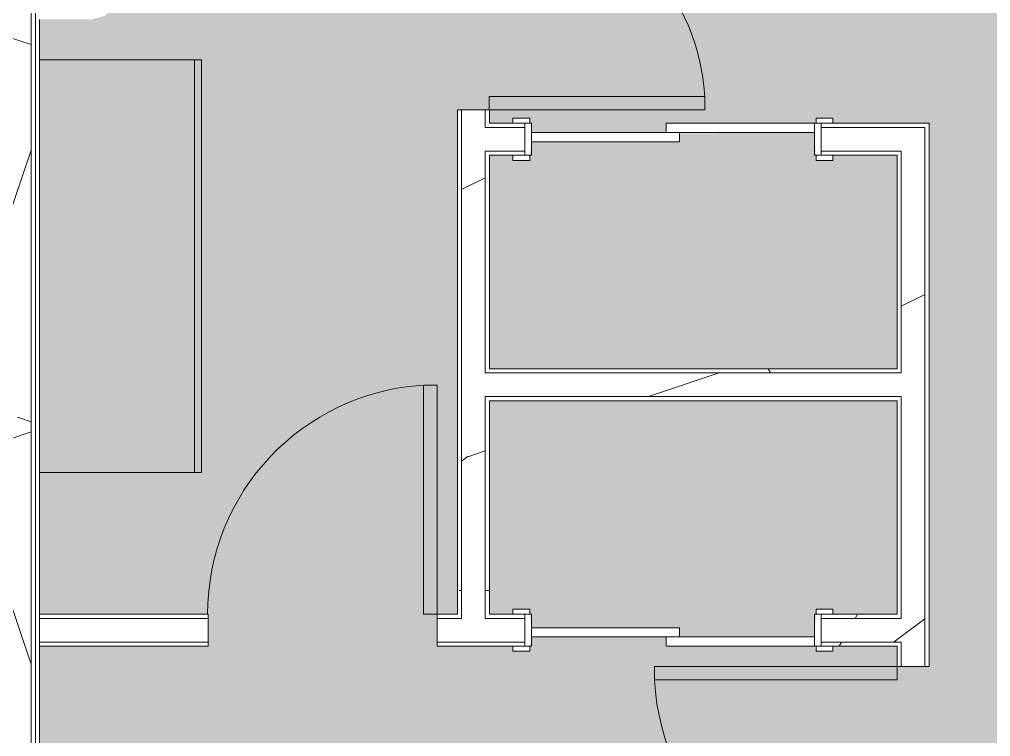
# Model space of a CAD drawing. Header units: inches. Extents: x -9418 to 110693, y 8585 to 209374.
# Drawn here: x -3425.1 to -3281, y 10154.5 to 10260.9 of the extents above; entities that cross this region are included whole.
import ezdxf

# ---------------------------------------------------------------- set-up
doc = ezdxf.new("R2010")
doc.units = ezdxf.units.IN
doc.header["$MEASUREMENT"] = 0
for name, color, linetype, lineweight in [('0-1', 7, 'Continuous', 5), ('0-3', 7, 'Continuous', 9), ('A-AREA-PATT-3', 41, 'Continuous', 9), ('A-DOOR-1', 7, 'Continuous', 9), ('A-DOOR-FRAM-1', 7, 'Continuous', 9), ('A-WALL', 113, 'Continuous', 9), ('A-WALL-2', 10, 'Continuous', 15), ('A-WALL-3', 7, 'Continuous', 9), ('A-WALL-PATT-1', 7, 'Continuous', 9), ('A-WALL-PATT-2', 8, 'Continuous', 9), ('A-WALL-PATT-3', 111, 'Continuous', 9), ('I-WALL-1', 2, 'Continuous', 15), ('Q-CASE-1', 9, 'Continuous', 9), ('Q-CASE-2', 10, 'Continuous', 15), ('Q-CASE-3', 7, 'Continuous', 9)]:
    doc.layers.add(name, color=color, linetype=linetype, lineweight=lineweight)
pattern_1 = [(216.87, (39.984, 99.96), (299.879643, 199.920536), [49.98, -449.82]), (206.565, (99.96, 69.97), (-99.95948, -99.9602), [111.759, -111.759]), (198.435, (99.96, 19.992), (-199.92005, -99.96009), [63.22, -252.881])]
pattern_2 = [(0, (0, 0), (192, 48), [7.92, -136.08, 7.92, -136.08, -768]), (0, (0, 0), (192, 48), [-288, 7.92, -280.08, 7.92, -136.08, -336]), (0, (0, 0), (192, 48), [-720, 7.92, -88.08, 7.92, -232.08]), (120, (72, 24), (-137.56922, 142.27688), [7.92, -136.08, 7.92, -136.08, -768]), (120, (72, 24), (-137.56922, 142.27688), [-288, 7.92, -280.08, 7.92, -136.08, -336]), (120, (72, 24), (-137.56922, 142.27688), [-720, 7.92, -88.08, 7.92, -232.08]), (240, (96, 120), (-54.43078, -190.27688), [7.92, -136.08, 7.92, -136.08, -768]), (240, (96, 120), (-54.43078, -190.27688), [-288, 7.92, -280.08, 7.92, -136.08, -336]), (240, (96, 120), (-54.43078, -190.27688), [-720, 7.92, -88.08, 7.92, -232.08])]

# ---------------------------------------------------------------- blocks, each defined once
blk = doc.blocks.new('Single-Flush - 32_ x 84_-1372862-SITE PLAN - TOPO WITH IMAGERY')
at = {"layer": 'A-DOOR-1'}
for p, q in [((14, 2.37), (14, 34.38)), ((16, 34.38), (14, 34.38)), ((16, 2.37), (16, 34.38)), ((16, 2.37), (14, 2.37))]:
    blk.add_line(p, q, dxfattribs=at)
blk.add_arc((16, 2.37), 32.07, 93.5759, 180, dxfattribs=at)
blk = doc.blocks.new('Single-Flush - 36_ x 84_-1372839-SITE PLAN - TOPO WITH IMAGERY')
at = {"layer": 'A-DOOR-1'}
for p, q in [((16, 2.37), (16, 38.39)), ((18, 38.39), (16, 38.39)), ((18, 2.37), (18, 38.39)), ((18, 2.37), (16, 2.37))]:
    blk.add_line(p, q, dxfattribs=at)
blk.add_arc((18, 2.37), 36.07, 93.1789, 180, dxfattribs=at)
blk = doc.blocks.new('Single-Flush - 34_ x 84_-1372840-SITE PLAN - TOPO WITH IMAGERY')
at = {"layer": 'A-DOOR-1'}
for p, q in [((15, 2.37), (15, 36.38)), ((17, 36.38), (15, 36.38)), ((17, 2.37), (17, 36.38)), ((17, 2.37), (15, 2.37))]:
    blk.add_line(p, q, dxfattribs=at)
blk.add_arc((17, 2.37), 34.07, 93.3657, 180, dxfattribs=at)
blk = doc.blocks.new('FOLDING_SLIDING CLOSET - 42_ x 80_-1372874-SITE PLAN - TOPO WITH IMAGERY')
at = {"layer": 'A-DOOR-1'}
for p, q in [((-21.25, 3), (-23.75, 3)), ((-23.75, 3), (-23.75, 2.25)), ((-21.25, 2.25), (-21.25, 3)), ((23.75, 3), (21.25, 3)), ((21.25, 3), (21.25, 2.25)), ((23.75, 2.25), (23.75, 3)), ((-23.75, 2.25), (-21.25, 2.25)), ((1, 2.25), (-21, 2.25)), ((-21, 2.25), (-21, 0.87)), ((1, 0.87), (1, 2.25)), ((21.25, 2.25), (23.75, 2.25)), ((-21, 0.87), (1, 0.87)), ((21, 0.87), (-1, 0.87)), ((-1, 0.87), (-1, -0.5)), ((21, -0.5), (21, 0.87)), ((-1, -0.5), (21, -0.5)), ((-21.25, -2.5), (-23.75, -2.5)), ((-23.75, -2.5), (-23.75, -3.25)), ((-21.25, -3.25), (-21.25, -2.5)), ((23.75, -2.5), (21.25, -2.5)), ((21.25, -2.5), (21.25, -3.25)), ((23.75, -3.25), (23.75, -2.5)), ((-23.75, -3.25), (-21.25, -3.25)), ((21.25, -3.25), (23.75, -3.25))]:
    blk.add_line(p, q, dxfattribs=at)
at = {"layer": 'A-DOOR-FRAM-1'}
for p, q in [((-21, 2.25), (-22, 2.25)), ((-22, 2.25), (-22, -2.5)), ((-21, -2.5), (-21, 2.25)), ((21, 2.25), (21, -2.5)), ((22, 2.25), (21, 2.25)), ((22, -2.5), (22, 2.25)), ((-22, -2.5), (-21, -2.5)), ((21, -2.5), (22, -2.5))]:
    blk.add_line(p, q, dxfattribs=at)
blk = doc.blocks.new('OD_CW_Base Cabinet - OD_CW_Base Cabinet-1372836-SITE PLAN - TOPO WITH IMAGERY')
at = {"layer": 'Q-CASE-1'}
for points in [[(61.99, 21.96), (61.99, 24), (0.74, 24), (0.74, 1), (61.99, 1)], [(61.99, 1), (0.74, 1), (0.74, 0), (61.99, 0)]]:
    blk.add_hatch(color=256, dxfattribs=at).paths.add_polyline_path(points, flags=0)
at = {"layer": 'Q-CASE-2'}
for p, q in [((61.99, 24), (0.74, 24)), ((0.74, 24), (0.74, 0)), ((61.99, 0), (61.99, 24)), ((0.74, 0), (61.99, 0))]:
    blk.add_line(p, q, dxfattribs=at)
at = {"layer": 'Q-CASE-3'}
for p, q in [((0.74, 1), (0.74, 24)), ((0.74, 24), (61.99, 24)), ((61.99, 24), (61.99, 1)), ((0.74, 0), (0.74, 1)), ((0.74, 1), (61.99, 1)), ((61.99, 1), (0.74, 1)), ((61.99, 0), (0.74, 0)), ((61.99, 1), (61.99, 0))]:
    blk.add_line(p, q, dxfattribs=at)
blk = doc.blocks.new('FOLDING_SLIDING CLOSET - 42_ x 80_-1372875-SITE PLAN - TOPO WITH IMAGERY')
at = {"layer": 'A-DOOR-1'}
for p, q in [((-23.75, 3.25), (-21.25, 3.25)), ((-23.75, 2.5), (-23.75, 3.25)), ((-21.25, 3.25), (-21.25, 2.5)), ((21.25, 3.25), (23.75, 3.25)), ((21.25, 2.5), (21.25, 3.25)), ((23.75, 3.25), (23.75, 2.5)), ((-21.25, 2.5), (-23.75, 2.5)), ((23.75, 2.5), (21.25, 2.5)), ((-1, 0.5), (21, 0.5)), ((-1, -0.88), (-1, 0.5)), ((21, 0.5), (21, -0.88)), ((-21, -0.88), (1, -0.88)), ((-21, -2.25), (-21, -0.88)), ((21, -0.88), (-1, -0.88)), ((1, -0.88), (1, -2.25)), ((-23.75, -2.25), (-21.25, -2.25)), ((-23.75, -3), (-23.75, -2.25)), ((-21.25, -2.25), (-21.25, -3)), ((1, -2.25), (-21, -2.25)), ((21.25, -2.25), (23.75, -2.25)), ((21.25, -3), (21.25, -2.25)), ((23.75, -2.25), (23.75, -3)), ((-21.25, -3), (-23.75, -3)), ((23.75, -3), (21.25, -3))]:
    blk.add_line(p, q, dxfattribs=at)
at = {"layer": 'A-DOOR-FRAM-1'}
for p, q in [((-22, 2.5), (-21, 2.5)), ((-22, -2.25), (-22, 2.5)), ((-21, 2.5), (-21, -2.25)), ((21, 2.5), (22, 2.5)), ((21, -2.25), (21, 2.5)), ((22, 2.5), (22, -2.25)), ((-21, -2.25), (-22, -2.25)), ((22, -2.25), (21, -2.25))]:
    blk.add_line(p, q, dxfattribs=at)
blk = doc.blocks.new('1750 Ox - Unit Layouts_rvt-1-SITE PLAN - TOPO WITH IMAGERY')
at = {"layer": 'A-WALL-PATT-1'}
h = blk.add_hatch(dxfattribs=at)
h.set_pattern_fill('FP_1', color=256, style=0, pattern_type=2)
h.set_pattern_definition(pattern_2)
h.paths.add_polyline_path([(-3359.5, 10172.62), (-3359.5, 10247.52), (-3360.12, 10247.52), (-3360.12, 10172.62)], flags=0)
h.paths.add_polyline_path([(-3360.12, 10279.52), (-3359.5, 10279.52), (-3359.5, 10316.79), (-3360.12, 10316.79), (-3360.12, 10285.56)], flags=0)
h = blk.add_hatch(dxfattribs=at)
h.set_pattern_fill('FP_1', color=256, style=0, pattern_type=2)
h.set_pattern_definition(pattern_2)
h.paths.add_polyline_path([(-3356, 10172.62), (-3355.37, 10172.62), (-3355.37, 10204.95), (-3356, 10204.95), (-3356, 10204.58)], flags=0)
h.paths.add_polyline_path([(-3356, 10208.45), (-3355.37, 10208.45), (-3355.37, 10241.4), (-3356, 10241.4), (-3356, 10209.07)], flags=0)
h.paths.add_polyline_path([(-3355.37, 10244.9), (-3355.37, 10247.52), (-3356, 10247.52), (-3356, 10244.9)], flags=0)
h.paths.add_polyline_path([(-3355.37, 10279.52), (-3355.37, 10282.15), (-3356, 10282.15), (-3356, 10279.52)], flags=0)
h.paths.add_polyline_path([(-3355.37, 10285.65), (-3355.37, 10316.79), (-3356, 10316.79), (-3356, 10285.65)], flags=0)
h = blk.add_hatch(dxfattribs=at)
h.set_pattern_fill('FP_1', color=256, style=0, pattern_type=2)
h.set_pattern_definition(pattern_2)
h.paths.add_polyline_path([(-3294.85, 10208.45), (-3294.85, 10209.07), (-3355.37, 10209.07), (-3355.37, 10208.45), (-3303.73, 10208.45)], flags=0)
h = blk.add_hatch(dxfattribs=at)
h.set_pattern_fill('FP_1', color=256, style=0, pattern_type=2)
h.set_pattern_definition(pattern_2)
h.paths.add_polyline_path([(-3360.12, 10172), (-3359.5, 10172), (-3359.5, 10172.62), (-3363.12, 10172.62), (-3363.12, 10172)], flags=0)
h.paths.add_polyline_path([(-3402.08, 10172), (-3397.12, 10172), (-3397.12, 10172.62), (-3422.12, 10172.62), (-3422.12, 10172), (-3411.01, 10172)], flags=0)
h.paths.add_polyline_path([(-3356, 10172), (-3350.12, 10172), (-3350.12, 10172.62), (-3356, 10172.62)], flags=0)
h.paths.add_polyline_path([(-3303.73, 10172), (-3294.85, 10172), (-3294.85, 10172.62), (-3306.12, 10172.62), (-3306.12, 10172), (-3304.37, 10172)], flags=0)
h = blk.add_hatch(dxfattribs=at)
h.set_pattern_fill('FP_1', color=256, style=0, pattern_type=2)
h.set_pattern_definition(pattern_2)
h.paths.add_polyline_path([(-3411.01, 10167.87), (-3397.12, 10167.87), (-3397.12, 10168.5), (-3422.12, 10168.5), (-3422.12, 10167.87)], flags=0)
h.paths.add_polyline_path([(-3357.37, 10167.87), (-3350.12, 10167.87), (-3350.12, 10168.5), (-3363.12, 10168.5), (-3363.12, 10167.87), (-3359.5, 10167.87)], flags=0)
h.paths.add_polyline_path([(-3303.73, 10167.87), (-3294.85, 10167.87), (-3294.85, 10168.5), (-3306.12, 10168.5), (-3306.12, 10167.87), (-3304.37, 10167.87)], flags=0)
at = {"layer": 'A-WALL-PATT-2'}
h = blk.add_hatch(dxfattribs=at)
h.set_pattern_fill('FP_2', color=256, style=0, pattern_type=2)
h.set_pattern_definition(pattern_1)
h.paths.add_polyline_path([(-3356, 10172), (-3356, 10247.52), (-3359.5, 10247.52), (-3359.5, 10172), (-3356.01, 10172)], flags=0)
h.paths.add_polyline_path([(-3356, 10279.52), (-3356, 10316.92), (-3359.5, 10316.92), (-3359.5, 10279.52), (-3357.37, 10279.52)], flags=0)
h = blk.add_hatch(dxfattribs=at)
h.set_pattern_fill('FP_2', color=256, style=0, pattern_type=2)
h.set_pattern_definition(pattern_1)
h.paths.add_polyline_path([(-3291.08, 9982.63), (-3290.72, 9982.63), (-3290.72, 10128.87), (-3294.22, 10128.87), (-3294.22, 9983.25), (-3291.14, 9983.25)], flags=0)
h.paths.add_polyline_path([(-3294.22, 10164.87), (-3290.72, 10164.87), (-3290.72, 10241.4), (-3294.22, 10241.4), (-3294.22, 10168.5)], flags=0)
h = blk.add_hatch(dxfattribs=at)
h.set_pattern_fill('FP_2', color=256, style=0, pattern_type=2)
h.set_pattern_definition(pattern_1)
h.paths.add_polyline_path([(-3355.37, 10204.95), (-3294.22, 10204.95), (-3294.22, 10208.45), (-3356, 10208.45), (-3356, 10204.95)], flags=0)
h = blk.add_hatch(dxfattribs=at)
h.set_pattern_fill('FP_2', color=256, style=0, pattern_type=2)
h.set_pattern_definition(pattern_1)
h.paths.add_polyline_path([(-3422.12, 10168.5), (-3397.12, 10168.5), (-3397.12, 10172), (-3422.12, 10172)], flags=0)
h.paths.add_polyline_path([(-3359.5, 10168.5), (-3350.12, 10168.5), (-3350.12, 10172), (-3363.12, 10172), (-3363.12, 10168.5), (-3359.95, 10168.5)], flags=0)
h.paths.add_polyline_path([(-3303.73, 10168.5), (-3294.22, 10168.53), (-3294.22, 10172), (-3306.12, 10172), (-3306.12, 10168.5)], flags=0)
at = {"layer": 'A-WALL-2'}
for p, q in [((-3360.12, 10247.52), (-3360.12, 10172.62)), ((-3355.37, 10247.52), (-3360.12, 10247.52)), ((-3355.37, 10245.52), (-3355.37, 10247.52)), ((-3351.87, 10245.52), (-3355.37, 10245.52)), ((-3290.1, 10245.52), (-3304.37, 10245.52)), ((-3290.1, 10244.9), (-3290.1, 10245.52)), ((-3290.1, 10240.77), (-3290.1, 10244.9)), ((-3355.37, 10240.77), (-3351.87, 10240.77)), ((-3355.37, 10209.07), (-3355.37, 10240.77)), ((-3304.37, 10240.77), (-3294.85, 10240.77)), ((-3294.85, 10240.77), (-3294.85, 10209.07)), ((-3290.1, 10164.87), (-3290.1, 10240.77)), ((-3294.85, 10209.07), (-3355.37, 10209.07)), ((-3355.37, 10172.62), (-3355.37, 10204.32)), ((-3355.37, 10204.32), (-3294.85, 10204.32)), ((-3294.85, 10204.32), (-3294.85, 10172.62)), ((-3397.12, 10172.62), (-3422.12, 10172.62)), ((-3422.12, 10172.62), (-3422.12, 10167.87)), ((-3397.12, 10167.87), (-3397.12, 10172.62)), ((-3360.12, 10172.62), (-3363.12, 10172.62)), ((-3363.12, 10172.62), (-3363.12, 10167.87)), ((-3351.87, 10172.62), (-3355.37, 10172.62)), ((-3294.85, 10172.62), (-3304.37, 10172.62)), ((-3422.12, 10167.87), (-3397.12, 10167.87)), ((-3363.12, 10167.87), (-3351.87, 10167.87)), ((-3304.37, 10167.87), (-3294.85, 10167.87)), ((-3294.85, 10167.87), (-3294.85, 10164.87)), ((-3294.85, 10164.87), (-3290.1, 10164.87))]:
    blk.add_line(p, q, dxfattribs=at)
at = {"layer": 'A-WALL-3'}
for p, q in [((-3359.5, 10172.62), (-3359.5, 10247.52)), ((-3356, 10244.9), (-3356, 10247.52)), ((-3355.37, 10244.9), (-3356, 10244.9)), ((-3350.12, 10244.9), (-3355.37, 10244.9)), ((-3290.72, 10244.9), (-3306.12, 10244.9)), ((-3290.72, 10244.9), (-3290.72, 10241.4)), ((-3355.37, 10241.4), (-3356, 10241.4)), ((-3356, 10208.45), (-3356, 10241.4)), ((-3350.12, 10241.4), (-3355.37, 10241.4)), ((-3294.22, 10241.4), (-3306.12, 10241.4)), ((-3294.22, 10241.4), (-3294.22, 10240.77)), ((-3290.72, 10241.4), (-3290.72, 10240.77)), ((-3294.22, 10240.77), (-3294.22, 10208.45)), ((-3290.72, 10240.77), (-3290.72, 10164.87)), ((-3355.37, 10208.45), (-3356, 10208.45)), ((-3355.37, 10208.45), (-3294.85, 10208.45)), ((-3294.85, 10208.45), (-3294.22, 10208.45)), ((-3356, 10172.62), (-3356, 10204.95)), ((-3355.37, 10204.95), (-3356, 10204.95)), ((-3355.37, 10204.95), (-3294.85, 10204.95)), ((-3294.85, 10204.95), (-3294.22, 10204.95)), ((-3294.22, 10204.95), (-3294.22, 10172)), ((-3422.12, 10172), (-3397.12, 10172)), ((-3363.12, 10172), (-3359.5, 10172)), ((-3359.5, 10172), (-3359.5, 10172.62)), ((-3356, 10172), (-3356, 10172.62)), ((-3356, 10172), (-3350.12, 10172)), ((-3306.12, 10172), (-3294.85, 10172)), ((-3294.85, 10172), (-3294.22, 10172)), ((-3422.12, 10168.5), (-3397.12, 10168.5)), ((-3363.12, 10168.5), (-3350.12, 10168.5)), ((-3306.12, 10168.5), (-3294.85, 10168.5)), ((-3294.85, 10168.5), (-3294.22, 10168.5)), ((-3294.22, 10168.5), (-3294.22, 10164.87))]:
    blk.add_line(p, q, dxfattribs=at)
at = {"layer": '0-3'}
for name, p, rotation in [('Single-Flush - 32_ x 84_-1372862-SITE PLAN - TOPO WITH IMAGERY', (-3357.75, 10263.52), 270.0000000000003), ('OD_CW_Base Cabinet - OD_CW_Base Cabinet-1372836-SITE PLAN - TOPO WITH IMAGERY', (-3398.12, 10192.94), 89.9999999999994), ('FOLDING_SLIDING CLOSET - 42_ x 80_-1372875-SITE PLAN - TOPO WITH IMAGERY', (-3328.12, 10243.27), 180), ('FOLDING_SLIDING CLOSET - 42_ x 80_-1372874-SITE PLAN - TOPO WITH IMAGERY', (-3328.12, 10170.12), 180), ('Single-Flush - 36_ x 84_-1372839-SITE PLAN - TOPO WITH IMAGERY', (-3292.47, 10146.87), 89.9999999999971)]:
    blk.add_blockref(name, p, dxfattribs=dict(at, rotation=rotation))
blk.add_blockref('Single-Flush - 34_ x 84_-1372840-SITE PLAN - TOPO WITH IMAGERY', (-3380.12, 10170.25), dxfattribs=at)

msp = doc.modelspace()

# ---------------------------------------------------------------- hatches: boundary and pattern name
at = {"layer": 'A-AREA-PATT-3'}
h = msp.add_hatch(color=256, dxfattribs=at)
h.paths.add_polyline_path([(-3293.12, 10377.79), (-3291.37, 10377.79), (-3291.37, 10341.79), (-3293.12, 10341.79), (-3293.12, 10377.41)], flags=0)
h.paths.add_polyline_path([(-3296.65, 9983.25), (-3294.85, 9983.25), (-3294.85, 10012.59), (-3297.5, 10012.59), (-3297.5, 10017.34), (-3294.85, 10017.34), (-3294.85, 10128.87), (-3290.1, 10128.87), (-3290.1, 9983.25), (-3140.12, 9983.25), (-3140.12, 10033.68), (-3154.25, 10033.68), (-3154.25, 10051.68), (-3150.25, 10051.68), (-3150.25, 10087.68), (-3154.25, 10087.68), (-3154.25, 10105.68), (-3140.12, 10105.68), (-3140.12, 10247.3), (-3170.22, 10247.3), (-3170.22, 10236.39), (-3186.72, 10236.5), (-3186.72, 10247.3), (-3194.22, 10247.3), (-3194.22, 10236.39), (-3210.72, 10236.5), (-3210.72, 10247.3), (-3218.22, 10247.3), (-3218.22, 10236.39), (-3234.72, 10236.5), (-3234.72, 10247.3), (-3251.62, 10247.3), (-3251.62, 10283.3), (-3162.07, 10283.3), (-3162.07, 10314.39), (-3162.44, 10314.39), (-3162.44, 10338.39), (-3162.07, 10338.39), (-3162.07, 10352.92), (-3198.32, 10352.92), (-3198.32, 10344.92), (-3234.07, 10344.92), (-3234.07, 10374.92), (-3198.32, 10374.92), (-3198.32, 10376.79), (-3255.12, 10376.79), (-3255.12, 10377.79), (-3257.12, 10378.04), (-3257.12, 10379.73), (-3293.12, 10379.73), (-3293.12, 10377.79), (-3295.12, 10377.79), (-3295.12, 10376.79), (-3296.12, 10376.79), (-3296.12, 10316.92), (-3294.07, 10316.92), (-3294.07, 10281.52), (-3303.35, 10281.52), (-3303.35, 10280.77), (-3305.85, 10280.77), (-3306.1, 10282.9), (-3326.1, 10282.9), (-3326.1, 10281.52), (-3348.35, 10281.52), (-3348.35, 10280.77), (-3350.85, 10280.77), (-3350.85, 10281.52), (-3355.37, 10281.52), (-3355.37, 10279.52), (-3360.12, 10279.52), (-3360.12, 10286.92), (-3420.12, 10286.92), (-3420.12, 10316.79), (-3422.12, 10316.79), (-3422.12, 10280.9), (-3414.4, 10280.9), (-3412.53, 10280.4), (-3411.17, 10279.04), (-3410.67, 10277.17), (-3410.67, 10275.79), (-3407.65, 10276.13), (-3406.65, 10277.33), (-3404.65, 10278.16), (-3402.65, 10278.42), (-3400.66, 10278.25), (-3396.65, 10276.98), (-3394.65, 10276.05), (-3391.65, 10273.66), (-3390.65, 10271.42), (-3390.65, 10270.42), (-3391.65, 10268.18), (-3392.65, 10267.18), (-3394.65, 10265.8), (-3399.12, 10264.01), (-3400.66, 10263.6), (-3403.64, 10263.51), (-3405.97, 10264.14), (-3406.65, 10264.52), (-3407.65, 10265.72), (-3410.67, 10266.06), (-3410.8, 10263.71), (-3411.76, 10262.04), (-3412.53, 10261.45), (-3414.4, 10260.95), (-3422.12, 10260.95), (-3422.12, 10254.92), (-3398.12, 10254.92), (-3398.12, 10193.67), (-3422.12, 10193.67), (-3422.12, 10172.62), (-3397.12, 10172.62), (-3397.12, 10167.87), (-3422.12, 10167.87), (-3422.12, 9983.25), (-3333.87, 9983.25), (-3333.87, 10017.34), (-3327.5, 10017.34), (-3327.5, 10012.59), (-3329.12, 10012.59), (-3329.12, 9983.25), (-3324.65, 9983.25), (-3324.65, 10007.31), (-3296.65, 10007.31), (-3296.65, 9984.2)], flags=0)
h.paths.add_polyline_path([(-3251.25, 10024.17), (-3251.25, 10108.17), (-3216.25, 10108.17), (-3216.25, 10102.17), (-3215.25, 10102.17), (-3215.25, 10030.17), (-3216.25, 10030.17), (-3216.25, 10024.17), (-3250.1, 10024.17)], flags=0)
h.paths.add_polyline_path([(-3411.01, 10027.75), (-3420.08, 10027.75), (-3420.08, 10045.75), (-3402.08, 10045.75), (-3402.08, 10027.75), (-3407.04, 10027.75)], flags=0)
h.paths.add_polyline_path([(-3197.1, 10039.17), (-3200.25, 10039.17), (-3200.25, 10099.17), (-3170.25, 10099.17), (-3170.25, 10039.17), (-3196.46, 10039.17)], flags=0)
h.paths.add_polyline_path([(-3340.58, 10047.68), (-3420.58, 10047.68), (-3420.58, 10125.68), (-3340.58, 10125.68), (-3340.58, 10123.6)], flags=0)
h.paths.add_polyline_path([(-3402.08, 10129.68), (-3420.08, 10129.68), (-3420.08, 10147.68), (-3402.08, 10147.68)], flags=0)
h.paths.add_polyline_path([(-3290.72, 10164.87), (-3294.85, 10164.87), (-3294.85, 10167.87), (-3304.37, 10167.87), (-3304.37, 10167.12), (-3306.87, 10167.12), (-3307.12, 10167.87), (-3329.12, 10167.87), (-3329.12, 10169.25), (-3349.12, 10169.25), (-3349.37, 10167.12), (-3351.87, 10167.12), (-3351.87, 10167.87), (-3363.12, 10167.87), (-3363.12, 10172.62), (-3360.12, 10172.62), (-3360.12, 10247.52), (-3355.37, 10247.52), (-3355.37, 10245.52), (-3351.87, 10245.52), (-3351.87, 10246.27), (-3349.37, 10246.27), (-3349.12, 10244.15), (-3329.12, 10244.15), (-3329.12, 10245.52), (-3306.87, 10245.52), (-3306.87, 10246.27), (-3304.37, 10246.27), (-3304.37, 10245.52), (-3290.1, 10245.52), (-3290.1, 10164.87)], flags=0)
h.paths.add_polyline_path([(-3307.12, 10169.25), (-3306.87, 10173.37), (-3304.37, 10173.37), (-3304.37, 10172.62), (-3294.85, 10172.62), (-3294.85, 10204.32), (-3355.37, 10204.32), (-3355.37, 10172.62), (-3351.87, 10172.62), (-3351.87, 10173.37), (-3349.37, 10173.37), (-3349.12, 10170.62), (-3327.12, 10170.62), (-3327.12, 10169.25)], flags=0)
h.paths.add_polyline_path([(-3340.04, 10209.07), (-3294.85, 10209.07), (-3294.85, 10240.77), (-3304.37, 10240.77), (-3304.37, 10240.02), (-3306.87, 10240.02), (-3307.12, 10244.15), (-3327.12, 10244.02), (-3327.12, 10242.77), (-3349.12, 10242.77), (-3349.37, 10240.02), (-3351.87, 10240.02), (-3351.87, 10240.77), (-3355.37, 10240.77), (-3355.37, 10209.07)], flags=0)
h.paths.add_polyline_path([(-3348.1, 10282.9), (-3328.1, 10282.9), (-3328.1, 10284.27), (-3306.1, 10284.27), (-3305.85, 10287.02), (-3303.35, 10287.02), (-3303.35, 10286.27), (-3298.82, 10286.27), (-3298.82, 10316.79), (-3355.37, 10316.79), (-3355.37, 10286.27), (-3350.85, 10286.27), (-3350.85, 10287.02), (-3348.35, 10287.02), (-3348.1, 10285.56)], flags=0)
h.paths.add_polyline_path([(-3324.58, 10287.86), (-3349.58, 10287.86), (-3349.58, 10313.86), (-3324.58, 10313.86), (-3324.58, 10307.36)], flags=0)
h.paths.add_polyline_path([(-3414.53, 10305.04), (-3414.44, 10305.81), (-3414.53, 10305.18)], flags=0)
at = {"layer": 'A-WALL-PATT-3'}
h = msp.add_hatch(dxfattribs=at)
h.set_pattern_fill('FP_5', color=256, style=0, pattern_type=2)
h.set_pattern_definition([(161.57, (3, 3), (-24.0016874, -0.002073), [0, -170.76, 18.96, 0]), (18.43, (-3, 3), (-24.0016874, 0.002073), [0, -170.76, 18.96, 0]), (108.43, (3, 3), (11.995661, -60.005255), [56.91, -132.81]), (71.57, (-3, 3), (11.995661, 60.005255), [56.91, -132.81])])
h.paths.add_polyline_path([(-3426.87, 9982.63), (-3423.37, 9982.67), (-3423.41, 10381.54), (-3426.87, 10381.54), (-3426.87, 9983.25)], flags=0)

# ---------------------------------------------------------------- linework, layer by layer
at = {"layer": 'A-WALL'}
for p, q in [((-3423.37, 10318.04), (-3423.37, 9982.63)), ((-3422.75, 9982.63), (-3422.75, 10317.41))]:
    msp.add_line(p, q, dxfattribs=at)
at = {"layer": 'I-WALL-1'}
for p, q in [((-3422.12, 10254.92), (-3422.12, 10260.95)), ((-3422.12, 9983.25), (-3422.12, 10193.67))]:
    msp.add_line(p, q, dxfattribs=at)

# ---------------------------------------------------------------- block references
at = {"layer": '0-1'}
msp.add_blockref('1750 Ox - Unit Layouts_rvt-1-SITE PLAN - TOPO WITH IMAGERY', (0, 0), dxfattribs=at)

doc.saveas('drawing.dxf')
